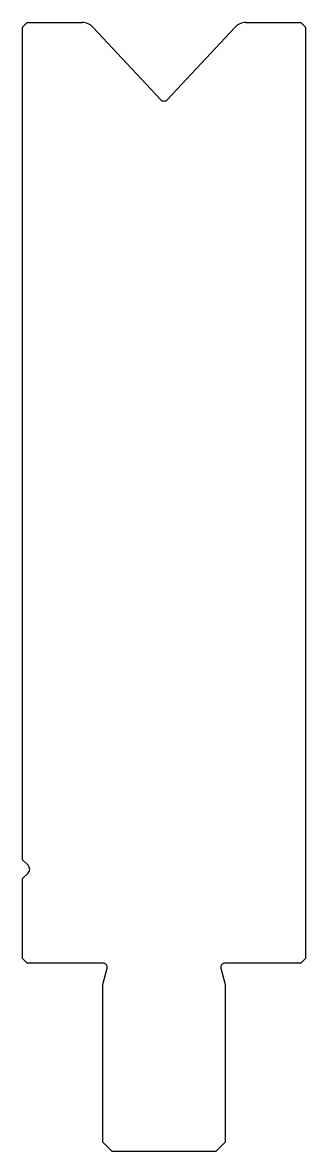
# Model space of a CAD drawing. Header units: metres. Extents: x -11 to 19, y -72 to 48.
import ezdxf

# ---------------------------------------------------------------- set-up
doc = ezdxf.new("R2010")
doc.units = ezdxf.units.M

msp = doc.modelspace()

# ---------------------------------------------------------------- linework, layer by layer
for p, q in [((-10.698983, 48.330407), (-11.198983, 47.830407)), ((-10.698983, 48.330407), (-4.894683, 48.330407)), ((12.496717, 48.330407), (18.301017, 48.330407)), ((18.801017, 47.830407), (18.301017, 48.330407)), ((-11.198983, -40.669593), (-11.198983, 47.830407)), ((-3.724517, 47.821604), (3.43534, 40.143597)), ((4.166694, 40.143597), (11.326551, 47.821604)), ((18.801017, 47.830407), (18.801017, -51.169593)), ((-10.623247, -41.245329), (-11.198983, -40.669593)), ((-11.198983, -42.669593), (-10.623247, -42.093857)), ((-11.198983, -51.169593), (-11.198983, -42.669593)), ((-11.198983, -51.169593), (-10.698983, -51.669593)), ((18.301017, -51.669593), (18.801017, -51.169593)), ((-2.618983, -51.669593), (-10.698983, -51.669593)), ((-2.698983, -53.913639), (-2.232613, -52.173121)), ((9.834647, -52.173121), (10.301017, -53.913639)), ((18.301017, -51.669593), (10.221017, -51.669593)), ((-2.698983, -70.669593), (-2.698983, -53.913639)), ((10.301017, -53.913639), (10.301017, -70.669593)), ((-2.698983, -70.669593), (-1.698983, -71.669593)), ((9.301017, -71.669593), (10.301017, -70.669593)), ((9.301017, -71.669593), (-1.698983, -71.669593))]:
    msp.add_line(p, q)
for centre, radius, start, end in [((-4.894683, 46.730407), 1.6, 43, 90), ((12.496717, 46.730407), 1.6, 90, 137), ((3.801017, 40.484597), 0.5, 223, 317), ((-11.047511, -41.669593), 0.6, 315, 45), ((-2.618983, -52.069593), 0.4, 345, 90), ((10.221017, -52.069593), 0.4, 90, 195)]:
    msp.add_arc(centre, radius, start, end)

doc.saveas('drawing.dxf')
